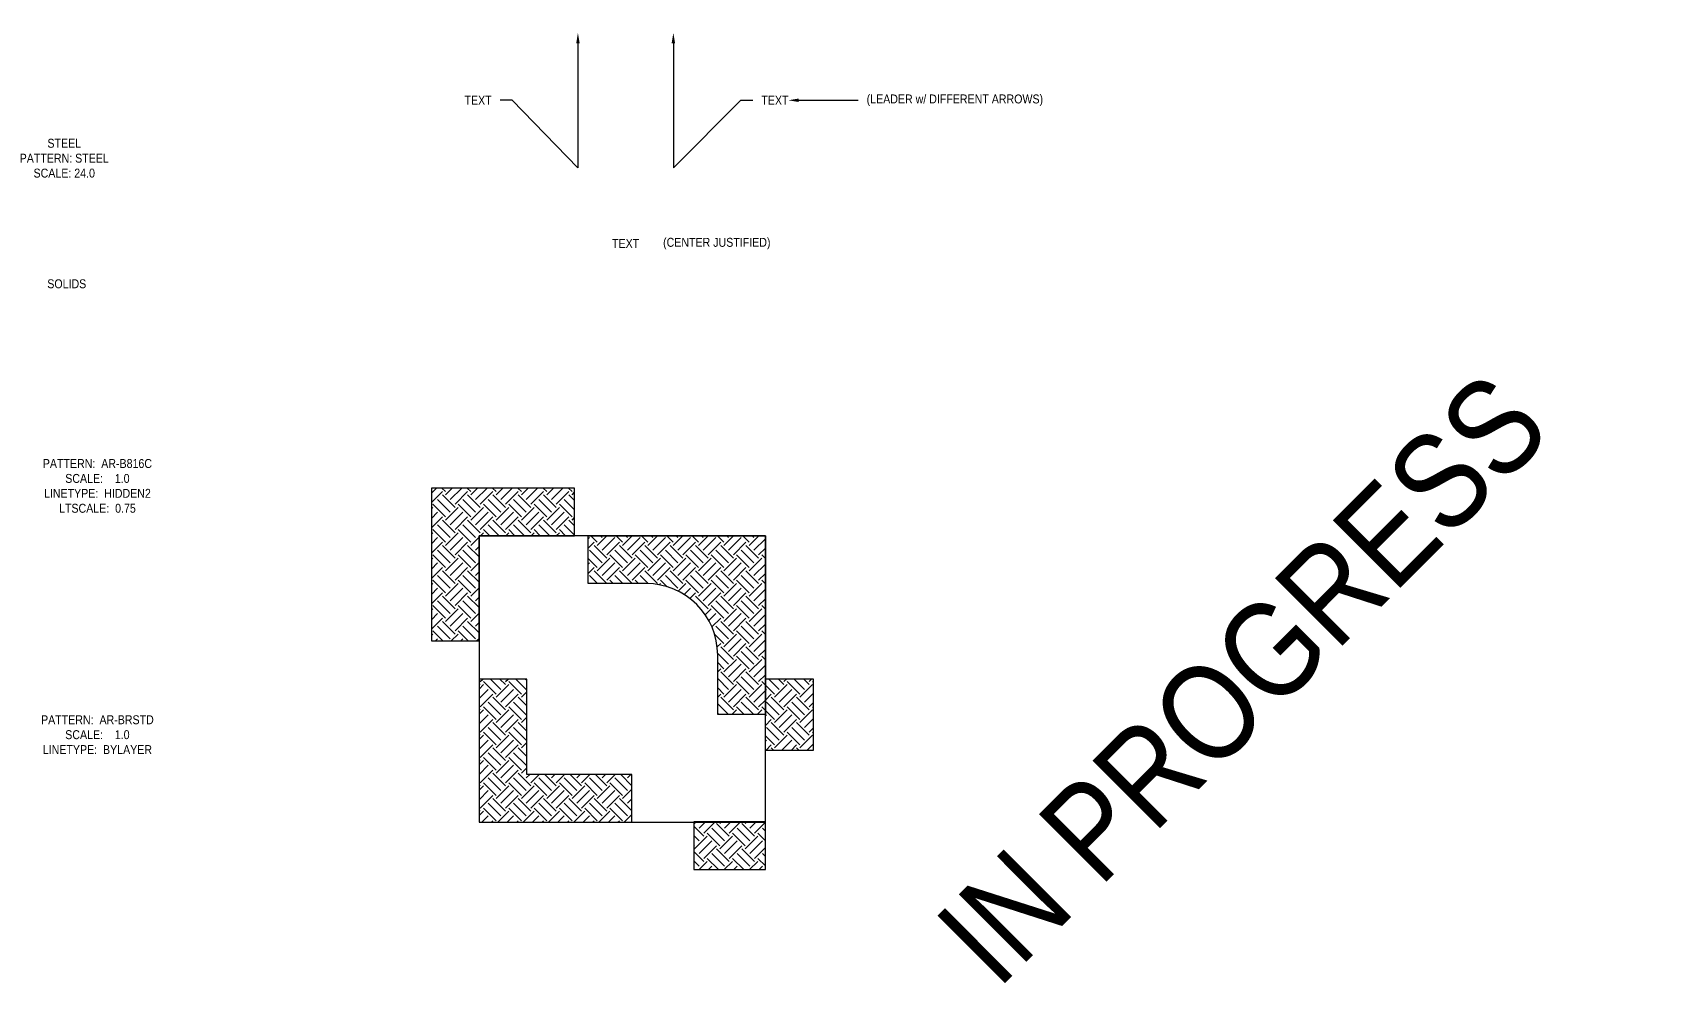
# Model space of a CAD drawing. Header units: inches. Extents: x -2661 to 42767, y -1222 to 9099.
# Drawn here: x 11270.2 to 11682.2, y 1189.7 to 1428.6 of the extents above; entities that cross this region are included whole.
import ezdxf
from ezdxf import colors
from ezdxf.entities.mleader import LeaderData, LeaderLine
from ezdxf.math import Vec2, Vec3

# ---------------------------------------------------------------- set-up
doc = ezdxf.new("R2010")
doc.units = ezdxf.units.IN
doc.header["$LTSCALE"] = 12
doc.header["$MEASUREMENT"] = 0
doc.layers.add('S-ANNO-NONPLOT', color=253, linetype='CONTINUOUS', plot=False, transparency=0.5)
for name, color, linetype in [('S-ANNO-NOTE', 4, 'CONTINUOUS'), ('S-FNDN-WALL', 4, 'CONTINUOUS'), ('S-ROOM-NAME', 251, 'CONTINUOUS')]:
    doc.layers.add(name, color=color, linetype=linetype)
doc.layers.add('S-HATCH-SOIL', color=7, linetype='CONTINUOUS', true_color=0x8f8f8f, transparency=0.8)
doc.styles.add('Arial', font='arial.ttf', dxfattribs={"width": 0.85})
pattern_1 = [(45, (3688.68, -1757.3655), (4e-16, 6.363961), [4.5, -4.5]), (45, (3687.487, -1756.1723), (4e-16, 6.363961), [4.5, -4.5]), (45, (3686.2936, -1754.979), (4e-16, 6.363961), [4.5, -4.5]), (135, (3686.2936, -1754.1835), (-6.363961, 1e-15), [4.5, -4.5]), (135, (3687.487, -1752.9903), (-6.363961, 1e-15), [4.5, -4.5]), (135, (3688.68, -1751.797), (-6.363961, 1e-15), [4.5, -4.5])]

msp = doc.modelspace()

# ---------------------------------------------------------------- hatches: boundary and pattern name
at = {"layer": 'S-HATCH-SOIL'}
h = msp.add_hatch(dxfattribs=at)
h.set_pattern_fill('EARTH', color=256, scale=18, angle=45, style=0)
h.set_pattern_definition(pattern_1)
h.paths.add_polyline_path([(11382.41248, 1302.13793), (11406.41248, 1302.13793), (11406.41248, 1314.13793), (11370.41248, 1314.13793), (11370.41248, 1275.70727), (11382.41248, 1275.70727)])
h = msp.add_hatch(dxfattribs=at)
h.set_pattern_fill('EARTH', color=256, scale=18, angle=45, style=0)
h.set_pattern_definition(pattern_1)
edge = h.paths.add_edge_path()
edge.add_line((11454.41248, 1257.2073), (11442.41248, 1257.2073))
edge.add_line((11442.41248, 1257.2073), (11442.41248, 1272.13793))
edge.add_arc((11424.41248, 1272.13793), 18, 360, 450)
edge.add_line((11424.41248, 1290.13793), (11409.846, 1290.13793))
edge.add_line((11409.846, 1290.13793), (11409.846, 1302.13793))
edge.add_line((11409.846, 1302.13793), (11454.41248, 1302.13793))
edge.add_line((11454.41248, 1302.13793), (11454.41248, 1257.2073))
h = msp.add_hatch(dxfattribs=at)
h.set_pattern_fill('EARTH', color=256, scale=18, angle=45, style=0)
h.set_pattern_definition(pattern_1)
h.paths.add_polyline_path([(11394.41248, 1242.13793), (11394.41248, 1266.13793), (11382.41248, 1266.13793), (11382.41248, 1230.13793), (11420.84314, 1230.13793), (11420.84314, 1242.13793)])
h = msp.add_hatch(dxfattribs=at)
h.set_pattern_fill('EARTH', color=256, scale=18, angle=45, style=0)
h.set_pattern_definition(pattern_1)
h.paths.add_polyline_path([(11454.41248, 1266.2073), (11466.41248, 1266.2073), (11466.41248, 1248.2073), (11454.41248, 1248.2073)])
h = msp.add_hatch(dxfattribs=at)
h.set_pattern_fill('EARTH', color=256, scale=18, angle=45, style=0)
h.set_pattern_definition([(45, (3706.7495, -1757.282), (4e-16, 6.363961), [4.5, -4.5]), (45, (3705.5562, -1756.089), (4e-16, 6.363961), [4.5, -4.5]), (45, (3704.363, -1754.8957), (4e-16, 6.363961), [4.5, -4.5]), (135, (3704.363, -1754.1002), (-6.363961, 1e-15), [4.5, -4.5]), (135, (3705.5562, -1752.907), (-6.363961, 1e-15), [4.5, -4.5]), (135, (3706.7495, -1751.7138), (-6.363961, 1e-15), [4.5, -4.5])])
h.paths.add_polyline_path([(11436.41248, 1230.22124), (11436.41248, 1218.22124), (11454.41248, 1218.22124), (11454.41248, 1230.22124)])

# ---------------------------------------------------------------- linework, layer by layer
at = {"layer": 'S-ANNO-NONPLOT', "linetype": 'ByBlock'}
for p, q in [((11409.846, 1302.13793), (11454.41248, 1302.13793)), ((11454.41248, 1302.13793), (11454.41248, 1257.2073))]:
    msp.add_line(p, q, dxfattribs=at)
for points in [[(11382.41248, 1302.13793), (11406.41248, 1302.13793), (11406.41248, 1314.13793), (11370.41248, 1314.13793), (11370.41248, 1275.70727), (11382.41248, 1275.70727), (11382.41248, 1302.13793)], [(11394.41248, 1242.13793), (11394.41248, 1266.13793), (11382.41248, 1266.13793), (11382.41248, 1230.13793), (11420.84314, 1230.13793), (11420.84314, 1242.13793), (11394.41248, 1242.13793)]]:
    msp.add_lwpolyline(points, dxfattribs=at)
msp.add_lwpolyline([(11454.41248, 1257.2073), (11442.41248, 1257.2073), (11442.41248, 1272.13793, 0.414213562), (11424.41248, 1290.13793), (11409.846, 1290.13793), (11409.846, 1302.13793), (11454.41248, 1302.13793), (11454.41248, 1257.2073)], format="xyb", dxfattribs=at)
for points in [[(11454.41248, 1266.2073), (11466.41248, 1266.2073), (11466.41248, 1248.2073), (11454.41248, 1248.2073)], [(11436.41248, 1230.22124), (11436.41248, 1218.22124), (11454.41248, 1218.22124), (11454.41248, 1230.22124)]]:
    msp.add_lwpolyline(points, close=True, dxfattribs=at)
at = {"layer": 'S-FNDN-WALL', "linetype": 'Continuous'}
msp.add_lwpolyline([(11382.41248, 1302.13793), (11382.41248, 1230.13793), (11454.41248, 1230.13793), (11454.41248, 1302.13793)], close=True, dxfattribs=at)

# ---------------------------------------------------------------- texts
at = {"layer": 'S-ANNO-NOTE', "char_height": 2.25, "attachment_point": 5, "style": 'Arial'}
for s, insert, width in [('STEEL\\PPATTERN:^ISTEEL \\PSCALE:^I24.0', (11278.07259, 1397.07893), 58.8453495), ('TEXT', (11419.26849, 1375.65327), 17.834573), ('SOLIDS', (11278.70424, 1365.49959), 58.8453495), ('PATTERN:  AR-B816C\\PSCALE:    1.0\\PLINETYPE:  HIDDEN2\\PLTSCALE:  0.75', (11286.41248, 1314.68361), 58.8453495), ('PATTERN:  AR-BRSTD\\PSCALE:    1.0\\PLINETYPE:  BYLAYER', (11286.41248, 1252.14714), 58.8453495)]:
    msp.add_mtext(s, dxfattribs=dict(at, insert=insert, width=width))
at = {"layer": 'S-ANNO-NOTE', "color": 191, "insert": (11428.68392, 1375.59968), "char_height": 2.25, "width": 31.4422913, "attachment_point": 4, "style": 'Arial'}
msp.add_mtext('(CENTER JUSTIFIED)', dxfattribs=at)
at = {"layer": 'S-ROOM-NAME', "ltscale": 0.25, "insert": (11574.41248, 1266.13793), "char_height": 24, "width": 258.4002337, "attachment_point": 5, "rotation": 45, "style": 'Arial'}
msp.add_mtext('{\\fArial|b0|i0|c0|p34;IN PROGRESS}', dxfattribs=at)

# ---------------------------------------------------------------- leaders
at = {"layer": 'S-ANNO-NOTE'}
ml = msp.add_multileader_mtext('Standard', dxfattribs=at)
ml.set_content('TEXT', color=4, style='Arial')
ml.set_leader_properties(color=2)
ml.build(insert=Vec2(0, 0))
ml.multileader.update_dxf_attribs({"dogleg_length": 0.36, "arrow_head_size": 2.625, "scale": 24})
ctx = ml.context
ctx.base_point, ctx.scale, ctx.char_height, ctx.arrow_head_size, ctx.landing_gap_size, ctx.plane_origin = Vec3(11376.69399, 1411.65327), 24, 2.25, 2.625, 2.16, Vec3(11434.00471, 1709.9881)
ctx.text_align_type = 2
notes = []
notes.append((ctx, [(0, (1, 1, 0), (11390.72601, 1411.65327), (-1, 0), 3, [(1, [(11407.26849, 1428.62384), (11407.26849, 1394.68271)], 0, [])])]))
ctx.mtext.insert, ctx.mtext.width, ctx.mtext.alignment, ctx.mtext.flow_direction = Vec3(11385.56601, 1412.77827), 48, 3, 5
ml = msp.add_multileader_mtext('Standard', dxfattribs=at)
ml.set_content('TEXT', color=4, style='Arial')
ml.set_leader_properties(color=2)
ml.build(insert=Vec2(0, 0))
ml.multileader.update_dxf_attribs({"dogleg_length": 0.36, "arrow_head_size": 2.625, "scale": 24})
ctx = ml.context
ctx.base_point, ctx.scale, ctx.char_height, ctx.arrow_head_size, ctx.landing_gap_size, ctx.plane_origin = Vec3(11451.23905, 1411.65327), 24, 2.25, 2.625, 2.16, Vec3(11404.53226, 1709.9881)
notes.append((ctx, [(0, (1, 1, 0), (11448.23905, 1411.65327), (1, 0), 3, [(1, [(11431.26849, 1428.62384), (11431.26849, 1394.68271)], 0, [])])]))
ctx.mtext.insert, ctx.mtext.width, ctx.mtext.flow_direction = Vec3(11453.39905, 1412.77827), 48, 5
at = {"layer": 'S-ANNO-NOTE', "color": 191}
ml = msp.add_multileader_mtext('Standard', dxfattribs=at)
ml.set_content('(LEADER w/ DIFFERENT ARROWS)', color=191, style='Arial')
ml.set_leader_properties(color=191)
ml.build(insert=Vec2(0, 0))
ml.multileader.update_dxf_attribs({"text_right_attachment_type": 3, "dogleg_length": 0.36, "arrow_head_size": 2.625, "scale": 24})
ctx = ml.context
ctx.base_point, ctx.scale, ctx.char_height, ctx.arrow_head_size, ctx.landing_gap_size, ctx.plane_origin = Vec3(11477.72117, 1411.65327), 24, 2.25, 2.625, 2.16, Vec3(11430.14932, 1708.7615)
ctx.right_attachment = 3
notes.append((ctx, [(0, (1, 1, 0), (11474.72117, 1411.65327), (1, 0), 3, [(0, [(11460.19039, 1411.65327)], 0, [])])]))
ctx.mtext.insert, ctx.mtext.width, ctx.mtext.defined_height, ctx.mtext.flow_direction = Vec3(11479.88117, 1413.10902), 59.9425078, 9.16283, 5
for ctx, leaders in notes:
    for number, flags, end, landing, length, lines in leaders:
        leader = LeaderData()
        leader.index, (leader.has_last_leader_line, leader.has_dogleg_vector, leader.attachment_direction) = number, flags
        leader.last_leader_point, leader.dogleg_vector, leader.dogleg_length = Vec3(end), Vec3(landing), length
        for number, points, colour, breaks in lines:
            line = LeaderLine()
            line.index, line.vertices, line.color, line.breaks = number, Vec3.list(points), colors.encode_raw_color(colour), breaks
            leader.lines.append(line)
        ctx.leaders.append(leader)

doc.saveas('drawing.dxf')
